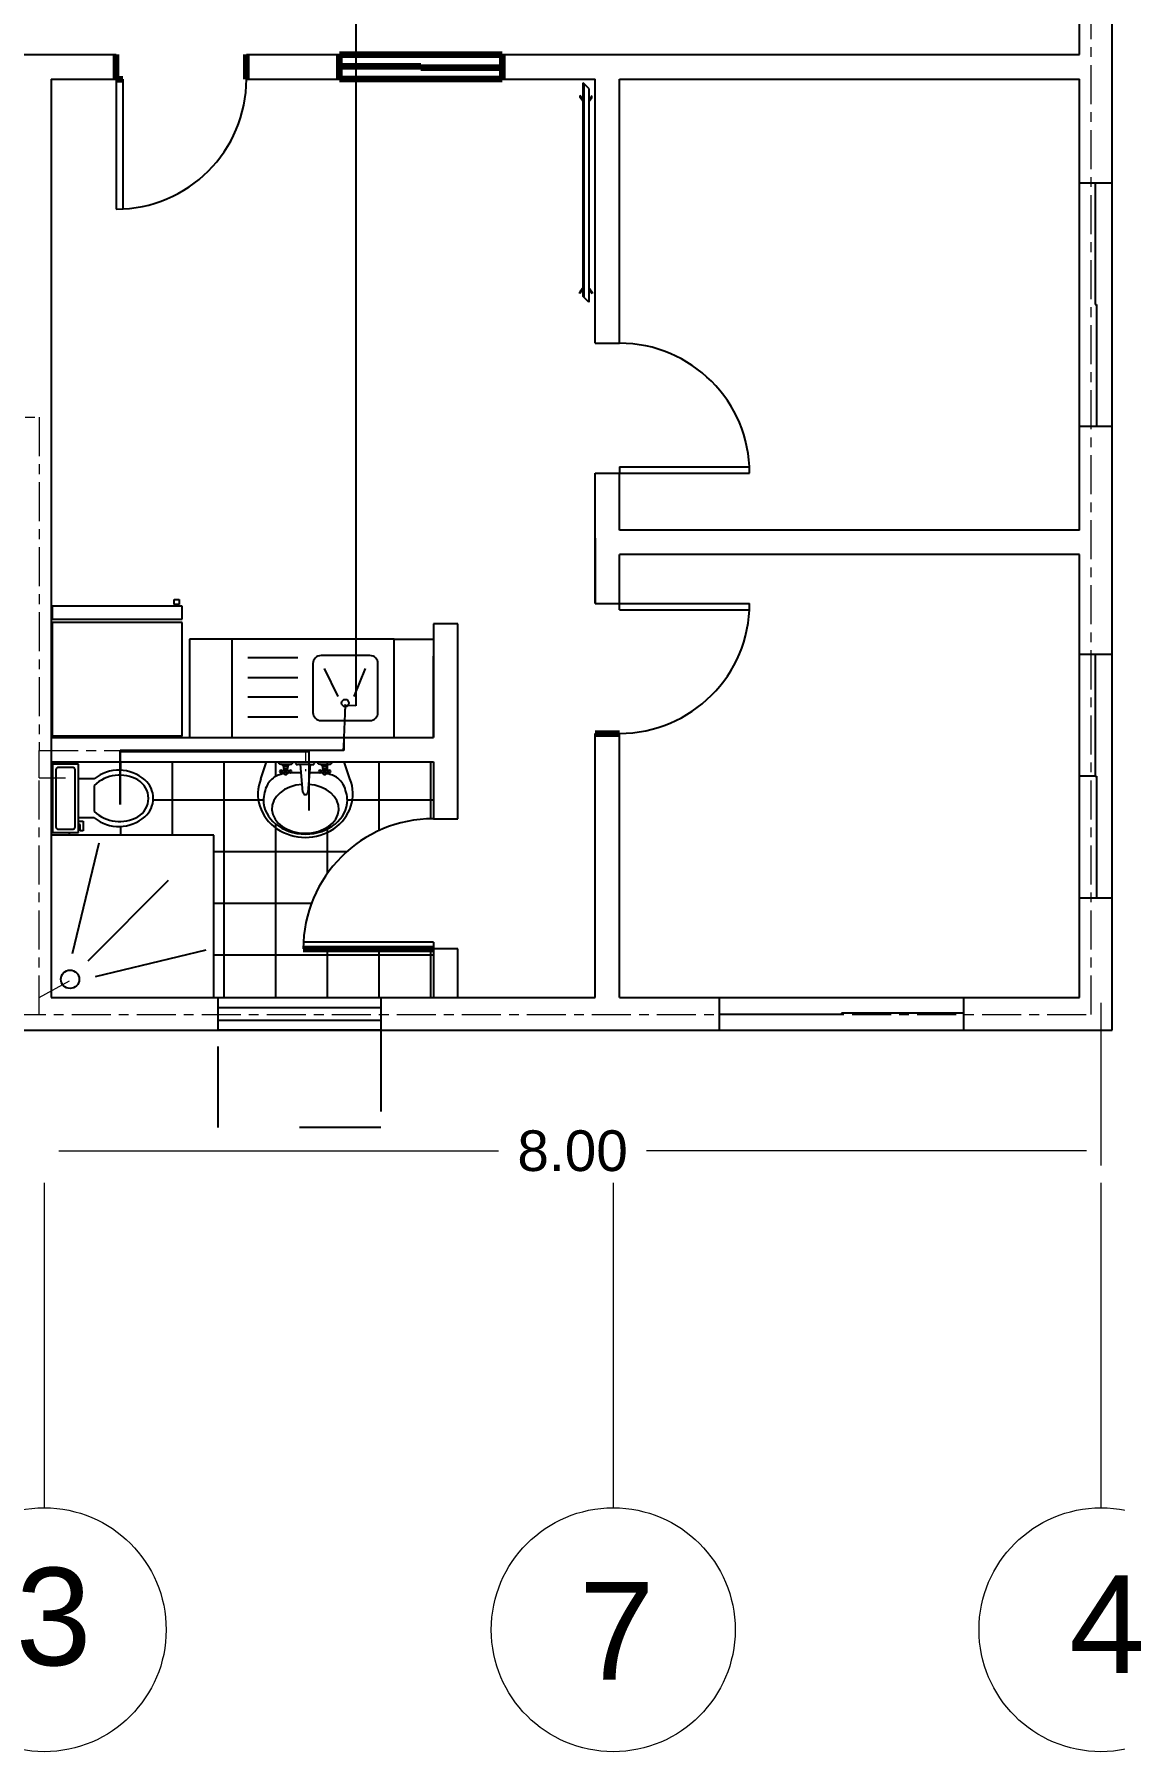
# Model space of a CAD drawing. Header units: millimetres. Extents: x 2391 to 3323, y 1596 to 2537.
# Drawn here: x 2975.35 to 2988.64, y 2171.64 to 2192.77 of the extents above; entities that cross this region are included whole.
import ezdxf

# ---------------------------------------------------------------- set-up
doc = ezdxf.new("R2010")
doc.units = ezdxf.units.MM
for name, pattern in [('ACAD_ISO08W100', [36, 24, -3, 6, -3]), ('DASHED2', [9.525, 6.35, -3.175]), ('JIS_02_1.0', [2, 1, -1])]:
    doc.linetypes.add(name, pattern=pattern)
for name, color, linetype in [('ASCENSORE - ELEVATOR', 160, 'Continuous'), ('BATH', 171, 'Continuous'), ('dimensions', 203, 'Continuous'), ('doors', 31, 'Continuous'), ('doors and windows schedule', 11, 'Continuous'), ('exterior wall', 140, 'Continuous'), ('furnitures', 40, 'Continuous'), ('interior wall', 191, 'Continuous'), ('Lightning text', 211, 'Continuous'), ('Plumbing symbols', 30, 'Continuous'), ('windows', 241, 'Continuous')]:
    doc.layers.add(name, color=color, linetype=linetype)
doc.styles.get("Standard").update_dxf_attribs({"font": 'arial.ttf'})

msp = doc.modelspace()

# ---------------------------------------------------------------- linework, layer by layer
at = {"color": 0, "linetype": 'ByBlock'}
for p, q in [((2975.57, 2185.732), (2975.57, 2185.572)), ((2977.17, 2185.732), (2975.57, 2185.732)), ((2977.07, 2185.812), (2977.13, 2185.812)), ((2977.07, 2185.752), (2977.07, 2185.812)), ((2977.13, 2185.752), (2977.07, 2185.752)), ((2977.13, 2185.812), (2977.13, 2185.752)), ((2977.17, 2185.572), (2977.17, 2185.732)), ((2975.57, 2185.572), (2977.17, 2185.572)), ((2975.57, 2185.532), (2975.57, 2184.132)), ((2977.17, 2185.532), (2975.57, 2185.532)), ((2977.17, 2184.132), (2977.17, 2185.532)), ((2977.778, 2185.324), (2977.778, 2184.124)), ((2979.778, 2185.324), (2977.778, 2185.324)), ((2979.778, 2184.124), (2979.778, 2185.324)), ((2979.478, 2185.124), (2978.878, 2185.124)), ((2978.593, 2185.094), (2977.977, 2185.094)), ((2978.778, 2185.024), (2978.778, 2184.424)), ((2979.087, 2184.62), (2978.919, 2184.966)), ((2979.283, 2184.62), (2979.426, 2184.966)), ((2979.578, 2184.424), (2979.578, 2185.024)), ((2978.593, 2184.849), (2977.977, 2184.849)), ((2978.593, 2184.613), (2977.977, 2184.613)), ((2978.593, 2184.367), (2977.977, 2184.367)), ((2978.878, 2184.324), (2979.478, 2184.324)), ((2977.17, 2184.132), (2975.57, 2184.132)), ((2975.573, 2183.787), (2975.573, 2182.947)), ((2975.893, 2183.787), (2975.573, 2183.787)), ((2975.613, 2183.707), (2975.613, 2183.027)), ((2975.813, 2183.747), (2975.653, 2183.747)), ((2975.853, 2183.027), (2975.853, 2183.707)), ((2975.893, 2182.947), (2975.893, 2183.787)), ((2978.137, 2183.609), (2978.202, 2183.805)), ((2978.302, 2183.626), (2978.287, 2183.616)), ((2978.317, 2183.636), (2978.302, 2183.626)), ((2978.302, 2183.626), (2978.302, 2183.626)), ((2978.333, 2183.644), (2978.317, 2183.636)), ((2978.35, 2183.651), (2978.333, 2183.644)), ((2978.348, 2183.805), (2978.366, 2183.793)), ((2978.366, 2183.657), (2978.35, 2183.651)), ((2978.366, 2183.793), (2978.382, 2183.787)), ((2978.384, 2183.662), (2978.366, 2183.657)), ((2978.369, 2183.705), (2978.367, 2183.697)), ((2978.367, 2183.697), (2978.369, 2183.69)), ((2978.374, 2183.71), (2978.369, 2183.705)), ((2978.369, 2183.69), (2978.374, 2183.684)), ((2978.382, 2183.712), (2978.374, 2183.71)), ((2978.374, 2183.684), (2978.382, 2183.682)), ((2978.382, 2183.787), (2978.502, 2183.787)), ((2978.395, 2183.782), (2978.382, 2183.787)), ((2978.389, 2183.71), (2978.382, 2183.712)), ((2978.382, 2183.682), (2978.389, 2183.684)), ((2978.401, 2183.667), (2978.384, 2183.662)), ((2978.395, 2183.705), (2978.389, 2183.71)), ((2978.389, 2183.684), (2978.395, 2183.69)), ((2978.406, 2183.773), (2978.395, 2183.782)), ((2978.412, 2183.705), (2978.395, 2183.705)), ((2978.397, 2183.697), (2978.395, 2183.705)), ((2978.395, 2183.69), (2978.397, 2183.697)), ((2978.412, 2183.69), (2978.395, 2183.69)), ((2978.418, 2183.67), (2978.401, 2183.667)), ((2978.414, 2183.761), (2978.406, 2183.773)), ((2978.472, 2183.765), (2978.412, 2183.765)), ((2978.414, 2183.713), (2978.412, 2183.697)), ((2978.412, 2183.697), (2978.414, 2183.682)), ((2978.418, 2183.748), (2978.414, 2183.761)), ((2978.419, 2183.727), (2978.414, 2183.713)), ((2978.414, 2183.682), (2978.419, 2183.667)), ((2978.419, 2183.735), (2978.418, 2183.748)), ((2978.464, 2183.735), (2978.419, 2183.735)), ((2978.419, 2183.735), (2978.419, 2183.727)), ((2978.419, 2183.727), (2978.464, 2183.727)), ((2978.419, 2183.667), (2978.43, 2183.661)), ((2978.429, 2183.705), (2978.427, 2183.697)), ((2978.427, 2183.697), (2978.429, 2183.69)), ((2978.434, 2183.71), (2978.429, 2183.705)), ((2978.429, 2183.69), (2978.434, 2183.684)), ((2978.43, 2183.661), (2978.442, 2183.66)), ((2978.442, 2183.712), (2978.434, 2183.71)), ((2978.434, 2183.684), (2978.442, 2183.682)), ((2978.449, 2183.71), (2978.442, 2183.712)), ((2978.442, 2183.682), (2978.449, 2183.684)), ((2978.442, 2183.66), (2978.454, 2183.661)), ((2978.455, 2183.705), (2978.449, 2183.71)), ((2978.449, 2183.684), (2978.455, 2183.69)), ((2978.454, 2183.661), (2978.464, 2183.667)), ((2978.457, 2183.697), (2978.455, 2183.705)), ((2978.455, 2183.69), (2978.457, 2183.697)), ((2978.465, 2183.747), (2978.464, 2183.735)), ((2978.464, 2183.727), (2978.464, 2183.735)), ((2978.47, 2183.713), (2978.464, 2183.727)), ((2978.464, 2183.667), (2978.47, 2183.682)), ((2978.469, 2183.759), (2978.465, 2183.747)), ((2978.471, 2183.678), (2978.468, 2183.677)), ((2978.476, 2183.77), (2978.469, 2183.759)), ((2978.472, 2183.697), (2978.47, 2183.713)), ((2978.47, 2183.682), (2978.472, 2183.697)), ((2978.488, 2183.679), (2978.471, 2183.678)), ((2978.472, 2183.705), (2978.489, 2183.705)), ((2978.489, 2183.69), (2978.472, 2183.69)), ((2978.486, 2183.779), (2978.476, 2183.77)), ((2978.497, 2183.784), (2978.486, 2183.779)), ((2978.489, 2183.705), (2978.487, 2183.697)), ((2978.487, 2183.697), (2978.489, 2183.69)), ((2978.505, 2183.68), (2978.488, 2183.679)), ((2978.495, 2183.71), (2978.489, 2183.705)), ((2978.489, 2183.69), (2978.495, 2183.684)), ((2978.502, 2183.712), (2978.495, 2183.71)), ((2978.495, 2183.684), (2978.502, 2183.682)), ((2978.509, 2183.787), (2978.497, 2183.784)), ((2978.502, 2183.787), (2978.514, 2183.788)), ((2978.509, 2183.71), (2978.502, 2183.712)), ((2978.502, 2183.682), (2978.509, 2183.684)), ((2978.522, 2183.68), (2978.505, 2183.68)), ((2978.515, 2183.705), (2978.509, 2183.71)), ((2978.509, 2183.684), (2978.515, 2183.69)), ((2978.514, 2183.788), (2978.524, 2183.794)), ((2978.517, 2183.697), (2978.515, 2183.705)), ((2978.515, 2183.69), (2978.517, 2183.697)), ((2978.538, 2183.68), (2978.522, 2183.68)), ((2978.524, 2183.794), (2978.534, 2183.805)), ((2978.554, 2183.68), (2978.538, 2183.68)), ((2978.57, 2183.68), (2978.554, 2183.68)), ((2978.564, 2183.805), (2978.565, 2183.797)), ((2978.565, 2183.797), (2978.568, 2183.79)), ((2978.568, 2183.79), (2978.573, 2183.785)), ((2978.57, 2183.68), (2978.57, 2183.68)), ((2978.585, 2183.68), (2978.57, 2183.68)), ((2978.573, 2183.785), (2978.58, 2183.782)), ((2978.58, 2183.782), (2978.587, 2183.782)), ((2978.6, 2183.68), (2978.585, 2183.68)), ((2978.625, 2183.782), (2978.587, 2183.782)), ((2978.615, 2183.68), (2978.6, 2183.68)), ((2978.634, 2183.68), (2978.615, 2183.68)), ((2978.745, 2183.782), (2978.625, 2183.782)), ((2978.655, 2183.444), (2978.625, 2183.782)), ((2978.745, 2183.782), (2978.715, 2183.444)), ((2978.753, 2183.68), (2978.736, 2183.68)), ((2978.745, 2183.782), (2978.775, 2183.782)), ((2978.769, 2183.68), (2978.753, 2183.68)), ((2978.785, 2183.68), (2978.769, 2183.68)), ((2978.775, 2183.782), (2978.782, 2183.782)), ((2978.782, 2183.782), (2978.789, 2183.785)), ((2978.801, 2183.68), (2978.785, 2183.68)), ((2978.789, 2183.785), (2978.794, 2183.79)), ((2978.794, 2183.79), (2978.797, 2183.797)), ((2978.797, 2183.797), (2978.797, 2183.805)), ((2978.816, 2183.68), (2978.801, 2183.68)), ((2978.816, 2183.68), (2978.816, 2183.68)), ((2978.832, 2183.68), (2978.816, 2183.68)), ((2978.828, 2183.805), (2978.846, 2183.793)), ((2978.847, 2183.68), (2978.832, 2183.68)), ((2978.846, 2183.793), (2978.862, 2183.787)), ((2978.849, 2183.705), (2978.847, 2183.697)), ((2978.847, 2183.697), (2978.849, 2183.69)), ((2978.862, 2183.68), (2978.847, 2183.68)), ((2978.855, 2183.71), (2978.849, 2183.705)), ((2978.849, 2183.69), (2978.855, 2183.684)), ((2978.862, 2183.712), (2978.855, 2183.71)), ((2978.855, 2183.684), (2978.862, 2183.682)), ((2978.862, 2183.787), (2978.982, 2183.787)), ((2978.875, 2183.782), (2978.862, 2183.787)), ((2978.87, 2183.71), (2978.862, 2183.712)), ((2978.862, 2183.682), (2978.87, 2183.684)), ((2978.876, 2183.679), (2978.862, 2183.68)), ((2978.875, 2183.705), (2978.87, 2183.71)), ((2978.87, 2183.684), (2978.875, 2183.69)), ((2978.886, 2183.773), (2978.875, 2183.782)), ((2978.877, 2183.697), (2978.875, 2183.705)), ((2978.893, 2183.705), (2978.875, 2183.705)), ((2978.875, 2183.69), (2978.877, 2183.697)), ((2978.893, 2183.69), (2978.875, 2183.69)), ((2978.895, 2183.678), (2978.876, 2183.679)), ((2978.894, 2183.761), (2978.886, 2183.773)), ((2978.952, 2183.765), (2978.892, 2183.765)), ((2978.894, 2183.713), (2978.892, 2183.697)), ((2978.892, 2183.697), (2978.894, 2183.682)), ((2978.899, 2183.748), (2978.894, 2183.761)), ((2978.9, 2183.727), (2978.894, 2183.713)), ((2978.894, 2183.682), (2978.9, 2183.667)), ((2978.9, 2183.735), (2978.899, 2183.748)), ((2978.945, 2183.735), (2978.9, 2183.735)), ((2978.9, 2183.735), (2978.9, 2183.727)), ((2978.9, 2183.727), (2978.945, 2183.727)), ((2978.9, 2183.667), (2978.91, 2183.661)), ((2978.909, 2183.705), (2978.907, 2183.697)), ((2978.907, 2183.697), (2978.909, 2183.69)), ((2978.915, 2183.71), (2978.909, 2183.705)), ((2978.909, 2183.69), (2978.915, 2183.684)), ((2978.91, 2183.661), (2978.922, 2183.66)), ((2978.922, 2183.712), (2978.915, 2183.71)), ((2978.915, 2183.684), (2978.922, 2183.682)), ((2978.93, 2183.71), (2978.922, 2183.712)), ((2978.922, 2183.682), (2978.93, 2183.684)), ((2978.922, 2183.66), (2978.934, 2183.661)), ((2978.935, 2183.705), (2978.93, 2183.71)), ((2978.93, 2183.684), (2978.935, 2183.69)), ((2978.934, 2183.661), (2978.945, 2183.667)), ((2978.937, 2183.697), (2978.935, 2183.705)), ((2978.935, 2183.69), (2978.937, 2183.697)), ((2978.949, 2183.759), (2978.945, 2183.747)), ((2978.945, 2183.747), (2978.945, 2183.735)), ((2978.945, 2183.727), (2978.945, 2183.735)), ((2978.95, 2183.713), (2978.945, 2183.727)), ((2978.945, 2183.667), (2978.95, 2183.682)), ((2978.953, 2183.67), (2978.946, 2183.672)), ((2978.956, 2183.77), (2978.949, 2183.759)), ((2978.952, 2183.697), (2978.95, 2183.713)), ((2978.95, 2183.682), (2978.952, 2183.697)), ((2978.952, 2183.705), (2978.969, 2183.705)), ((2978.969, 2183.69), (2978.952, 2183.69)), ((2978.97, 2183.667), (2978.953, 2183.67)), ((2978.966, 2183.779), (2978.956, 2183.77)), ((2978.977, 2183.784), (2978.966, 2183.779)), ((2978.969, 2183.705), (2978.967, 2183.697)), ((2978.967, 2183.697), (2978.969, 2183.69)), ((2978.975, 2183.71), (2978.969, 2183.705)), ((2978.969, 2183.69), (2978.975, 2183.684)), ((2978.986, 2183.662), (2978.97, 2183.667)), ((2978.982, 2183.712), (2978.975, 2183.71)), ((2978.975, 2183.684), (2978.982, 2183.682)), ((2978.99, 2183.787), (2978.977, 2183.784)), ((2978.982, 2183.787), (2978.994, 2183.788)), ((2978.99, 2183.71), (2978.982, 2183.712)), ((2978.982, 2183.682), (2978.99, 2183.684)), ((2979.003, 2183.657), (2978.986, 2183.662)), ((2978.995, 2183.705), (2978.99, 2183.71)), ((2978.99, 2183.684), (2978.995, 2183.69)), ((2978.994, 2183.788), (2979.004, 2183.794)), ((2978.997, 2183.697), (2978.995, 2183.705)), ((2978.995, 2183.69), (2978.997, 2183.697)), ((2979.02, 2183.651), (2979.003, 2183.657)), ((2979.004, 2183.794), (2979.014, 2183.805)), ((2979.036, 2183.644), (2979.02, 2183.651)), ((2979.052, 2183.636), (2979.036, 2183.644)), ((2979.067, 2183.626), (2979.052, 2183.636)), ((2979.067, 2183.626), (2979.067, 2183.626)), ((2979.082, 2183.616), (2979.067, 2183.626)), ((2979.232, 2183.609), (2979.167, 2183.805)), ((2976.087, 2183.607), (2975.893, 2183.607)), ((2976.087, 2183.527), (2976.087, 2183.207)), ((2978.177, 2183.415), (2978.172, 2183.389)), ((2978.182, 2183.44), (2978.177, 2183.415)), ((2978.189, 2183.464), (2978.182, 2183.44)), ((2978.196, 2183.487), (2978.189, 2183.464)), ((2978.205, 2183.509), (2978.196, 2183.487)), ((2978.214, 2183.528), (2978.205, 2183.509)), ((2978.205, 2183.509), (2978.205, 2183.509)), ((2978.224, 2183.547), (2978.214, 2183.528)), ((2978.235, 2183.563), (2978.224, 2183.547)), ((2978.247, 2183.579), (2978.235, 2183.563)), ((2978.26, 2183.592), (2978.247, 2183.579)), ((2978.273, 2183.605), (2978.26, 2183.592)), ((2978.287, 2183.616), (2978.273, 2183.605)), ((2978.655, 2183.444), (2978.656, 2183.435)), ((2978.656, 2183.435), (2978.66, 2183.427)), ((2978.66, 2183.427), (2978.667, 2183.42)), ((2978.667, 2183.42), (2978.675, 2183.416)), ((2978.675, 2183.416), (2978.685, 2183.414)), ((2978.685, 2183.414), (2978.694, 2183.416)), ((2978.694, 2183.416), (2978.702, 2183.42)), ((2978.702, 2183.42), (2978.709, 2183.427)), ((2978.709, 2183.427), (2978.713, 2183.435)), ((2978.713, 2183.435), (2978.715, 2183.444)), ((2979.096, 2183.605), (2979.082, 2183.616)), ((2979.11, 2183.592), (2979.096, 2183.605)), ((2979.122, 2183.579), (2979.11, 2183.592)), ((2979.134, 2183.563), (2979.122, 2183.579)), ((2979.145, 2183.547), (2979.134, 2183.563)), ((2979.155, 2183.528), (2979.145, 2183.547)), ((2979.164, 2183.509), (2979.155, 2183.528)), ((2979.164, 2183.509), (2979.164, 2183.509)), ((2979.173, 2183.487), (2979.164, 2183.509)), ((2979.18, 2183.464), (2979.173, 2183.487)), ((2979.187, 2183.44), (2979.18, 2183.464)), ((2979.193, 2183.415), (2979.187, 2183.44)), ((2979.197, 2183.389), (2979.193, 2183.415)), ((2978.169, 2183.363), (2978.168, 2183.349)), ((2978.172, 2183.389), (2978.169, 2183.363)), ((2979.2, 2183.363), (2979.197, 2183.389)), ((2979.201, 2183.349), (2979.2, 2183.363)), ((2975.653, 2182.987), (2975.813, 2182.987)), ((2976.087, 2183.127), (2975.893, 2183.127)), ((2975.893, 2183.087), (2975.953, 2183.087)), ((2975.913, 2183.047), (2975.893, 2183.047)), ((2975.913, 2182.967), (2975.913, 2183.047)), ((2975.953, 2183.087), (2975.953, 2182.967)), ((2977.559, 2182.916), (2975.559, 2182.916)), ((2975.559, 2182.916), (2975.559, 2180.916)), ((2975.573, 2182.947), (2975.893, 2182.947)), ((2975.818, 2181.458), (2976.146, 2182.821)), ((2975.953, 2182.967), (2975.913, 2182.967)), ((2977.559, 2180.916), (2977.559, 2182.916)), ((2976.998, 2182.355), (2976.008, 2181.365)), ((2976.101, 2181.175), (2977.465, 2181.502)), ((2975.559, 2180.916), (2977.559, 2180.916))]:
    msp.add_line(p, q, dxfattribs=at)
for centre, radius in [((2979.175, 2184.54), 0.0446), ((2975.79, 2181.141), 0.113)]:
    msp.add_circle(centre, radius, dxfattribs=at)
for centre, radius, start, end in [((2978.878, 2185.024), 0.1, 90, 180), ((2979.478, 2185.024), 0.1, 0, 90), ((2978.878, 2184.424), 0.1, 180, 270), ((2979.478, 2184.424), 0.1, 270, 0), ((2975.648, 2183.712), 0.0354, 81.8699, 188.1301), ((2975.818, 2183.712), 0.0354, 351.8699, 98.1301), ((2976.39, 2183.226), 0.487, 48.9209, 128.5307), ((2976.4, 2183.199), 0.453, 60.4233, 133.6321), ((2976.495, 2183.367), 0.26, 299.5765, 60.4233), ((2976.513, 2183.367), 0.3, 311.0789, 48.9209), ((2976.4, 2183.535), 0.453, 226.3677, 299.5765), ((2975.648, 2183.022), 0.0354, 171.8699, 278.1301), ((2975.818, 2183.022), 0.0354, 261.8699, 8.1301), ((2976.39, 2183.508), 0.487, 231.4691, 311.0789)]:
    msp.add_arc(centre, radius, start, end, dxfattribs=at)
for centre, major_axis, ratio, start_param, end_param in [((2978.685, 2183.422), (0.584, 0), 0.916316, 2.786438, 6.63834), ((2978.685, 2183.239), (0.412, 0), 0.730435, 1.664123, 7.760732), ((2978.685, 2183.349), (0.517, 0), 0.815274, 3.141593, 6.283185)]:
    msp.add_ellipse(centre, major_axis=major_axis, ratio=ratio, start_param=start_param, end_param=end_param, dxfattribs=at)
at = {"layer": 'ASCENSORE - ELEVATOR'}
for p, q in [((2979.305, 2195.151), (2979.305, 2184.504)), ((2979.173, 2184.509), (2979.157, 2184.116)), ((2979.305, 2184.504), (2979.173, 2184.509)), ((2979.157, 2184.116), (2979.157, 2183.955)), ((2979.157, 2183.955), (2976.406, 2183.955)), ((2976.406, 2183.955), (2976.406, 2183.293)), ((2976.406, 2183.293), (2976.406, 2183.943)), ((2976.406, 2183.943), (2978.726, 2183.943)), ((2978.726, 2183.943), (2978.726, 2183.216))]:
    msp.add_line(p, q, dxfattribs=at)
at = {"layer": 'BATH', "linetype": 'Continuous'}
for p, q in [((2975.781, 2183.787), (2975.781, 2183.816)), ((2976.416, 2183.712), (2976.416, 2183.816)), ((2977.051, 2182.916), (2977.051, 2183.816)), ((2977.686, 2180.916), (2977.686, 2183.816)), ((2978.321, 2183.638), (2978.321, 2183.816)), ((2978.956, 2183.787), (2978.956, 2183.816)), ((2978.956, 2183.705), (2978.956, 2183.77)), ((2978.956, 2183.67), (2978.956, 2183.69)), ((2979.591, 2182.97), (2979.591, 2183.816)), ((2980.226, 2183.115), (2980.226, 2183.816)), ((2975.559, 2183.348), (2975.573, 2183.348)), ((2976.813, 2183.348), (2978.168, 2183.348)), ((2979.201, 2183.348), (2980.259, 2183.348)), ((2976.416, 2182.916), (2976.416, 2183.022)), ((2978.321, 2180.916), (2978.321, 2183.05)), ((2978.956, 2182.444), (2978.956, 2182.991)), ((2975.781, 2182.916), (2975.781, 2182.947)), ((2977.559, 2182.713), (2979.198, 2182.713)), ((2977.559, 2182.078), (2978.761, 2182.078)), ((2978.956, 2180.916), (2978.956, 2181.516)), ((2979.591, 2180.916), (2979.591, 2181.516)), ((2980.226, 2180.916), (2980.226, 2181.516)), ((2977.559, 2181.443), (2980.259, 2181.443))]:
    msp.add_line(p, q, dxfattribs=at)
at = {"layer": 'dimensions', "lineweight": 13}
for p, q in [((2988.472, 2180.853), (2988.472, 2178.849)), ((2975.652, 2179.029), (2981.062, 2179.029)), ((2988.292, 2179.029), (2982.881, 2179.029))]:
    msp.add_line(p, q, dxfattribs=at)
at = {"layer": 'doors'}
for p, q in [((2976.359, 2192.216), (2976.359, 2190.616)), ((2976.439, 2192.216), (2976.439, 2190.618)), ((2982.549, 2187.446), (2984.147, 2187.446)), ((2982.549, 2187.446), (2982.549, 2187.366)), ((2982.549, 2187.366), (2984.149, 2187.366)), ((2982.549, 2185.766), (2984.149, 2185.766)), ((2982.549, 2185.686), (2982.549, 2185.766)), ((2982.549, 2185.686), (2984.147, 2185.686)), ((2980.259, 2181.596), (2978.661, 2181.596)), ((2980.259, 2181.596), (2980.259, 2181.516))]:
    msp.add_line(p, q, dxfattribs=at)
at = {"layer": 'doors', "lineweight": 100}
for p, q in [((2976.359, 2192.216), (2976.439, 2192.216)), ((2978.659, 2181.516), (2980.259, 2181.516))]:
    msp.add_line(p, q, dxfattribs=at)
at = {"layer": 'doors'}
for centre, start, end in [((2976.359, 2192.216), 270, 0), ((2982.549, 2187.366), 0, 90), ((2982.549, 2185.766), 270, 0), ((2980.259, 2181.516), 90, 180)]:
    msp.add_arc(centre, 1.6, start, end, dxfattribs=at)
at = {"layer": 'exterior wall'}
for p, q in [((2988.609, 2180.516), (2988.609, 2210.516)), ((2988.209, 2192.516), (2988.209, 2198.516)), ((2988.209, 2186.666), (2988.209, 2192.216)), ((2988.209, 2180.916), (2988.209, 2186.366)), ((2975.559, 2180.916), (2982.249, 2180.916)), ((2982.549, 2180.916), (2988.209, 2180.916)), ((2948.209, 2180.516), (2988.609, 2180.516))]:
    msp.add_line(p, q, dxfattribs=at)
at = {"layer": 'furnitures'}
for p, q in [((2982.102, 2189.542), (2982.102, 2192.168)), ((2982.173, 2192.098), (2982.102, 2192.168)), ((2982.106, 2192.163), (2982.106, 2189.537)), ((2982.109, 2192.161), (2982.109, 2189.535)), ((2982.173, 2192.098), (2982.173, 2189.472)), ((2982.102, 2191.959), (2982.063, 2192.013)), ((2982.063, 2192.013), (2982.063, 2191.994)), ((2982.102, 2191.939), (2982.063, 2191.994)), ((2982.173, 2191.959), (2982.211, 2192.013)), ((2982.173, 2191.939), (2982.212, 2191.994)), ((2982.102, 2189.651), (2982.063, 2189.596)), ((2982.102, 2189.631), (2982.063, 2189.577)), ((2982.063, 2189.577), (2982.063, 2189.596)), ((2982.173, 2189.472), (2982.102, 2189.542)), ((2982.173, 2189.651), (2982.212, 2189.596)), ((2982.173, 2189.631), (2982.211, 2189.577)), ((2982.212, 2189.596), (2982.211, 2189.577)), ((2977.778, 2185.324), (2977.259, 2185.324)), ((2977.259, 2185.324), (2977.259, 2184.116)), ((2979.778, 2185.324), (2980.259, 2185.324))]:
    msp.add_line(p, q, dxfattribs=at)
at = {"layer": 'interior wall'}
for p, q in [((2963.759, 2192.516), (2976.359, 2192.516)), ((2977.959, 2192.516), (2988.209, 2192.516)), ((2975.559, 2192.216), (2976.359, 2192.216)), ((2975.559, 2192.216), (2975.559, 2180.916)), ((2977.959, 2192.216), (2982.249, 2192.216)), ((2982.249, 2188.966), (2982.249, 2192.216)), ((2982.549, 2192.216), (2988.209, 2192.216)), ((2982.549, 2188.966), (2982.549, 2192.216)), ((2982.249, 2188.966), (2982.549, 2188.966)), ((2982.249, 2185.766), (2982.249, 2187.366)), ((2982.249, 2186.566), (2982.249, 2187.366)), ((2982.249, 2187.366), (2982.549, 2187.366)), ((2982.549, 2186.666), (2982.549, 2187.366)), ((2988.209, 2186.666), (2982.549, 2186.666)), ((2982.249, 2186.566), (2982.249, 2185.766)), ((2988.209, 2186.366), (2982.549, 2186.366)), ((2982.549, 2185.766), (2982.549, 2186.366)), ((2982.249, 2185.766), (2982.549, 2185.766)), ((2980.559, 2185.516), (2980.259, 2185.516)), ((2980.259, 2185.516), (2980.259, 2184.116)), ((2980.559, 2183.116), (2980.559, 2185.516)), ((2980.259, 2184.116), (2980.259, 2185.116)), ((2975.559, 2184.116), (2980.259, 2184.116)), ((2982.249, 2180.916), (2982.249, 2184.166)), ((2982.549, 2180.916), (2982.549, 2184.166)), ((2975.559, 2183.816), (2980.259, 2183.816)), ((2980.259, 2183.816), (2980.259, 2183.116)), ((2980.259, 2183.116), (2980.559, 2183.116)), ((2980.559, 2181.516), (2980.259, 2181.516)), ((2980.259, 2181.516), (2980.259, 2180.916)), ((2980.559, 2180.916), (2980.559, 2181.516))]:
    msp.add_line(p, q, dxfattribs=at)
at = {"layer": 'interior wall', "lineweight": 100}
for p, q in [((2976.359, 2192.216), (2976.359, 2192.516)), ((2977.959, 2192.216), (2977.959, 2192.516)), ((2982.249, 2184.166), (2982.549, 2184.166))]:
    msp.add_line(p, q, dxfattribs=at)
at = {"layer": 'Lightning text', "linetype": 'ByBlock', "lineweight": 13, "ltscale": 0.02}
for p, q in [((2975.472, 2178.639), (2975.472, 2174.639)), ((2982.472, 2178.639), (2982.472, 2174.639)), ((2988.472, 2178.639), (2988.472, 2174.639))]:
    msp.add_line(p, q, dxfattribs=at)
for centre in [(2975.472, 2173.139), (2982.472, 2173.139), (2988.472, 2173.139)]:
    msp.add_circle(centre, 1.5, dxfattribs=at)
at = {"layer": 'Plumbing symbols', "linetype": 'ACAD_ISO08W100', "lineweight": 13, "ltscale": 0.02}
for p, q in [((2988.352, 2180.708), (2988.352, 2210.279)), ((2973.057, 2188.057), (2975.409, 2188.057)), ((2975.409, 2188.057), (2975.409, 2183.955)), ((2975.409, 2183.619), (2975.409, 2183.955)), ((2975.409, 2183.955), (2978.687, 2183.955)), ((2975.409, 2180.708), (2975.409, 2183.619)), ((2975.409, 2183.619), (2975.732, 2183.619)), ((2975.409, 2180.916), (2975.784, 2181.124)), ((2970.21, 2180.708), (2988.352, 2180.708))]:
    msp.add_line(p, q, dxfattribs=at)
at = {"layer": 'Plumbing symbols', "linetype": 'DASHED2', "lineweight": 13, "ltscale": 0.02}
for p, q in [((2979.151, 2183.955), (2979.174, 2184.527)), ((2978.687, 2183.955), (2978.687, 2183.701)), ((2978.687, 2183.955), (2979.151, 2183.955))]:
    msp.add_line(p, q, dxfattribs=at)
at = {"layer": 'windows', "lineweight": 100}
for p, q in [((2979.104, 2192.216), (2979.104, 2192.516)), ((2979.104, 2192.516), (2981.104, 2192.516)), ((2981.104, 2192.516), (2981.104, 2192.216)), ((2979.104, 2192.376), (2980.104, 2192.376)), ((2980.104, 2192.376), (2980.104, 2192.356)), ((2980.104, 2192.356), (2981.104, 2192.356)), ((2981.104, 2192.216), (2979.104, 2192.216))]:
    msp.add_line(p, q, dxfattribs=at)
at = {"layer": 'windows'}
for p, q in [((2988.209, 2187.941), (2988.209, 2190.941)), ((2988.209, 2190.941), (2988.609, 2190.941)), ((2988.399, 2190.941), (2988.399, 2189.441)), ((2988.609, 2187.941), (2988.609, 2190.941)), ((2988.399, 2189.441), (2988.419, 2189.441)), ((2988.419, 2189.441), (2988.419, 2187.941)), ((2988.609, 2187.941), (2988.209, 2187.941)), ((2988.209, 2182.141), (2988.209, 2185.141)), ((2988.209, 2185.141), (2988.609, 2185.141)), ((2988.399, 2185.141), (2988.399, 2183.641)), ((2988.609, 2182.141), (2988.609, 2185.141)), ((2988.399, 2183.641), (2988.209, 2183.641)), ((2988.399, 2183.641), (2988.419, 2183.641)), ((2988.419, 2183.641), (2988.419, 2182.141)), ((2988.609, 2182.141), (2988.209, 2182.141)), ((2977.613, 2180.516), (2977.613, 2180.916)), ((2977.613, 2180.916), (2979.613, 2180.916)), ((2979.613, 2180.916), (2979.613, 2180.516)), ((2983.779, 2180.516), (2983.779, 2180.916)), ((2983.779, 2180.916), (2986.779, 2180.916)), ((2986.779, 2180.916), (2986.779, 2180.516)), ((2977.613, 2180.796), (2979.613, 2180.796)), ((2985.279, 2180.706), (2983.779, 2180.706)), ((2986.779, 2180.726), (2985.279, 2180.726)), ((2985.279, 2180.726), (2985.279, 2180.706)), ((2979.613, 2180.636), (2977.613, 2180.636)), ((2979.613, 2180.516), (2977.613, 2180.516)), ((2983.779, 2180.516), (2986.779, 2180.516))]:
    msp.add_line(p, q, dxfattribs=at)
at = {"layer": 'windows', "linetype": 'JIS_02_1.0'}
for p, q in [((2977.613, 2179.316), (2977.613, 2180.516)), ((2979.613, 2180.516), (2979.613, 2179.316)), ((2979.613, 2179.316), (2977.613, 2179.316))]:
    msp.add_line(p, q, dxfattribs=at)

# ---------------------------------------------------------------- texts
at = {"layer": 'dimensions', "lineweight": 13, "insert": (2981.972, 2179.029), "char_height": 0.5, "attachment_point": 5}
msp.add_mtext('\\A1;8.00', dxfattribs=at)
at = {"layer": 'doors and windows schedule'}
for s, p in [('3', (2975.121, 2172.702)), ('7', (2982.049, 2172.525)), ('4', (2988.081, 2172.607))]:
    msp.add_text(s, height=1.2, dxfattribs=at).set_placement(p)

doc.saveas('drawing.dxf')
